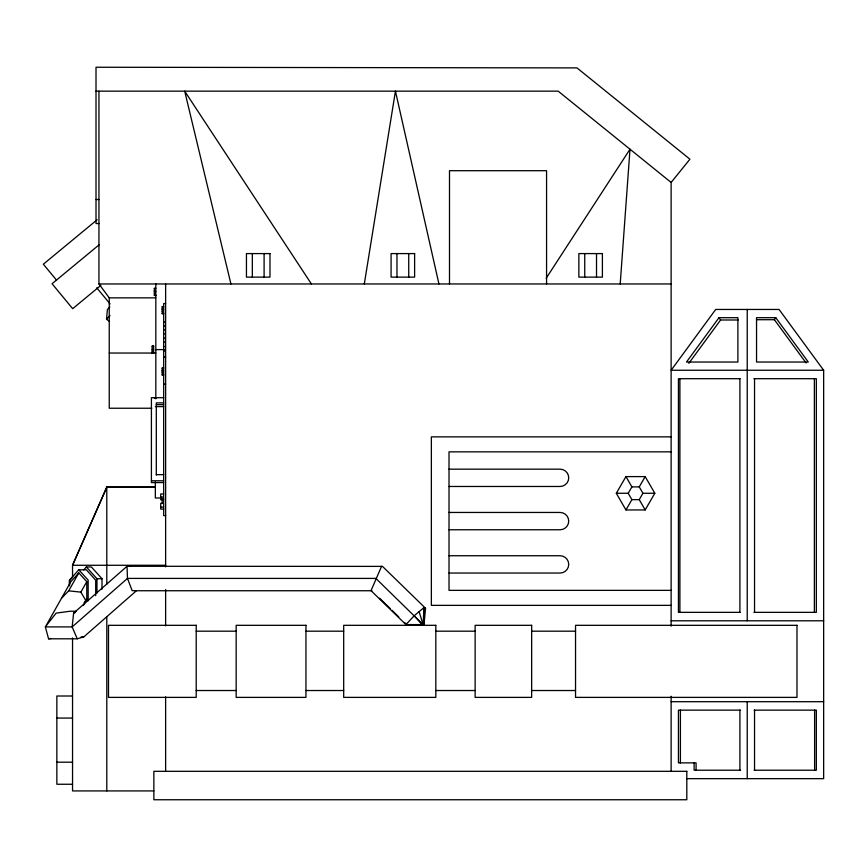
<?xml version="1.0" encoding="UTF-8"?>
<svg xmlns="http://www.w3.org/2000/svg" width="867" height="867" viewBox="0 0 867 867"><rect width="100%" height="100%" fill="white"/><g stroke="black" fill="none" stroke-linecap="round" stroke-linejoin="round"><path stroke-width="1.3" d="M371.9 590.741L136.422 590.741L83.763 636.92L77.239 638.806L48.574 638.806L45.355 626.906L72.156 626.906L127.471 578.408L375.877 578.408L423.063 624.587L424.028 607.572L425.534 608.287L424.028 624.587L420.192 624.76M620.208 283.964L629.995 149.211L546.145 278.296M109.556 321.419L106.543 319.316L107.4 309.541L109.871 306.896M425.534 608.287L382.488 566.389L127.037 566.281L73.619 613.121L72.156 626.906L77.239 638.806M364.303 283.964L395.439 91.154L438.94 283.964M412.529 625.085L407.414 625.313L405.908 624.587L371.022 590.644L381.61 566.281M155.334 487.016L106.793 487.016L72.546 565.273L72.546 577.444M61.546 598.187L68.688 590.85L78.81 572.881L86.776 581.681L86.776 599.292L83.297 605.469M84.164 602.587L85.952 600.755L80.88 592.128L86.776 581.681M616.318 493.269L625.941 476.601L645.189 476.601L654.813 493.269L645.189 509.948L625.941 509.948L616.318 493.269L628.207 493.269L631.891 499.641L625.941 509.948M628.207 493.269L631.891 486.896L625.941 476.601M654.813 493.269L642.924 493.269L639.25 486.896L645.189 476.601M645.189 509.948L639.25 499.641L642.924 493.269M756.447 319.706L774.383 319.706L775.77 317.68L808.293 362.038L756.544 362.038L756.544 317.68L775.77 317.68M719.003 317.68L686.48 362.038L737.893 362.038L737.893 317.68L719.003 317.68L720.585 319.999L738.12 319.999M688.853 363.273L720.585 319.999M671.123 626.191L671.123 182.449L689.926 159.192L576.967 67.897L96.009 67.247L96.009 223.534L98.946 223.534M95.695 595.662L95.695 580.142L86.342 569.803L78.81 569.803L69.468 580.142L69.468 585.323M72.048 577.866L69.501 580.684L69.501 585.864M78.81 572.881L70.856 581.681L45.355 626.906L56.117 613.121L70.108 611.235L76.383 611.235M83.687 569.901L86.342 566.953L91.36 566.953L102.003 578.722L102.003 589.181M85.443 600.766L86.776 599.292M106.543 319.316L110.022 315.566M414.22 615.722L405.908 624.587L424.028 624.587L424.028 607.572L414.22 615.722L422.088 624.587L407.414 625.313M97.158 219.73L43.35 264.207L56.474 280.084M99.282 244.689L52.053 283.737L72.676 308.685L100.832 285.406M73.619 613.121L75.245 612.655M48.574 638.806L50.904 638.491M96.009 91.154L558.164 91.154L671.123 182.449M96.009 199.508L98.946 199.508M98.946 91.154L98.946 283.964L671.123 283.964M155.822 288.267L154.348 288.267L154.348 295.484L155.822 295.484M154.348 288.505L155.085 288.505M154.348 290.553L155.085 290.553M154.348 291.399L155.822 291.399M154.348 293.209L155.085 293.209M155.085 295.008L155.822 295.008M154.348 295.246L155.085 295.246L155.085 292.905M98.946 283.964L109.242 297.847L155.822 297.847M165.63 303.537L163.668 303.537L163.668 515.616L165.63 515.616M163.668 306.571L162.194 306.571L162.194 313.789L163.668 313.789M162.194 306.81L163.668 307.048M162.194 308.858L162.931 308.858M162.194 309.703L163.668 309.703M162.194 311.502L162.931 311.502M162.931 313.312L163.668 313.312M162.194 313.551L162.931 313.551L162.931 311.199M163.668 322.015L164.643 322.015M163.668 325.938L164.643 325.938M163.668 329.861L164.643 329.861M163.668 333.784L164.643 333.784M163.668 338.195L164.643 338.195M163.668 342.118L164.643 342.118M152.148 346.269L152.874 346.269M152.874 346.507L153.611 346.507M163.668 346.529L164.643 346.529M152.148 349.163L153.611 349.163M155.822 349.607L164.405 349.607M152.148 350.962L152.874 350.962M163.668 350.94L164.643 350.94M152.874 352.771L153.611 352.771M109.242 353.042L155.822 353.042M163.668 356.976L165.63 356.976M163.668 367.933L162.194 367.933L162.194 375.151L163.668 375.151M162.194 368.172L162.931 368.172M162.194 370.22L162.931 370.22M823.65 370.252L671.123 370.252L715.708 309.454L779.065 309.454L823.65 370.252L823.65 778.664L686.816 778.664M162.194 371.065L163.668 371.065M162.194 372.875L162.931 372.875M162.931 374.674L163.668 374.674M162.194 374.912L162.931 374.912L162.931 372.572M740.05 378.695L678.438 378.695L678.438 612.351L740.05 612.351M753.922 378.695L816.335 378.695L816.335 612.351L753.922 612.351M163.668 384.114L165.63 384.114M163.668 397.704L151.411 397.704L151.411 482.572L163.668 482.572M155.822 398.007L154.348 398.007L155.085 398.484M163.668 402.873L156.309 402.873L156.309 475.094M156.309 404.651L163.668 404.651M155.334 406.612L163.668 406.612M151.844 408.238L109.242 408.238L109.242 297.847M671.123 436.86L431.365 436.86L431.365 605.361L671.123 605.361M671.123 451.848L449.019 451.848L449.019 590.362L671.123 590.362M449.019 469.166L560.071 469.166A8.659 8.659 0 0 1 568.73 477.825A8.659 8.659 0 0 1 560.071 486.474L449.019 486.474M156.309 474.661L163.668 474.661M151.411 480.784L163.668 480.784M631.891 486.896L639.25 486.896M155.334 487.308L106.793 487.308L72.546 565.273L165.63 565.273M163.668 493.973L160.72 493.973L160.72 499.75L162.194 499.75M160.72 496.758L162.194 496.758L162.194 503.543M161.284 497.983L155.334 497.983L155.334 481.857M162.194 499.544L163.668 499.544M631.891 499.641L639.25 499.641M162.194 503.326L160.72 503.326L160.72 509.113L163.668 509.113M160.72 507.108L163.668 507.108M449.019 512.451L560.071 512.451A8.659 8.659 0 0 1 568.73 521.11A8.659 8.659 0 0 1 560.071 529.759L449.019 529.759M449.019 555.736L560.071 555.736A8.659 8.659 0 0 1 568.73 564.384A8.659 8.659 0 0 1 560.071 573.044L449.019 573.044M86.342 566.953L96.974 578.722L102.003 578.722M671.123 620.794L823.65 620.794M196.213 631.187L236.16 631.187M305.953 631.187L343.69 631.187M435.819 631.187L475.127 631.187M531.655 631.187L575.536 631.187M81.108 636.92L83.763 636.92M196.213 690.522L236.16 690.522M305.953 690.522L343.69 690.522M435.819 690.522L475.127 690.522M531.655 690.522L575.536 690.522M72.546 696.006L56.854 696.006L56.854 784.256L72.546 784.256M671.123 701.696L823.65 701.696M740.537 710.138L678.438 710.138L678.438 762.873L696.082 762.873L696.082 770.221M754.16 710.138L816.335 710.138L816.335 770.221L754.16 770.221M56.854 718.06L72.546 718.06M56.854 762.191L72.546 762.191M740.526 770.221L694.12 770.221L694.12 762.873M153.86 790.921L72.546 790.921L72.546 637.971M131.285 566.389L127.037 566.281L127.471 578.408L132.163 590.644L136.422 590.741M68.688 590.85L80.88 592.128M421.427 623.85L424.028 624.587M379.583 598.219L390.139 608.493M392.057 610.357L398.777 616.903M404.531 622.506L406.45 624.37M78.81 569.803L88.163 580.142L88.163 600.831M96.746 287.79L110.087 303.927M774.383 319.706L806.115 362.98M311.405 283.964L184.693 91.154L230.936 283.964M419.119 611.647L423.063 624.587M814.622 710.138L814.622 770.221M814.373 378.695L814.373 612.351M754.539 378.695L754.539 612.351M754.539 710.138L754.539 770.221M747.224 309.454L747.224 620.794M747.224 701.696L747.224 778.664M739.909 378.695L739.909 612.351M739.909 710.138L739.909 770.221M680.4 710.138L680.4 762.873M679.901 378.695L679.901 612.351M671.123 696.277L671.123 771.316M596.518 253.587L596.518 277.126M584.748 253.587L584.748 277.126M546.568 283.964L546.568 170.701L449.496 170.701L449.496 283.964M408.736 253.587L408.736 277.126M396.967 253.587L396.967 277.126M264.099 253.587L264.099 277.126M252.33 253.587L252.33 277.126M165.63 283.964L165.63 566.899M165.63 589.517L165.63 625.876M165.63 696.862L165.63 771.316M155.822 283.964L155.822 398.82M152.874 350.658L152.874 353.01M106.793 487.016L106.793 584.195M106.793 616.621L106.793 790.921M96.974 578.722L96.974 593.104M269.984 253.587L246.445 253.587L246.445 277.126L269.984 277.126L269.984 253.587M414.621 253.587L391.082 253.587L391.082 277.126L414.621 277.126L414.621 253.587M602.402 253.587L578.863 253.587L578.863 277.126L602.402 277.126L602.402 253.587M153.611 346.031L152.148 346.031L152.148 353.248L153.611 353.248L153.611 346.031M196.213 625.313L108.505 625.313L108.505 697.382L196.213 697.382L196.213 625.313M305.953 625.313L236.16 625.313L236.16 697.382L305.953 697.382L305.953 625.313M435.819 625.313L343.69 625.313L343.69 697.382L435.819 697.382L435.819 625.313M531.655 625.313L475.127 625.313L475.127 697.382L531.655 697.382L531.655 625.313M796.979 625.313L575.536 625.313L575.536 697.382L796.979 697.382L796.979 625.313M686.816 771.316L153.86 771.316L153.86 799.753L686.816 799.753L686.816 771.316"/></g></svg>
